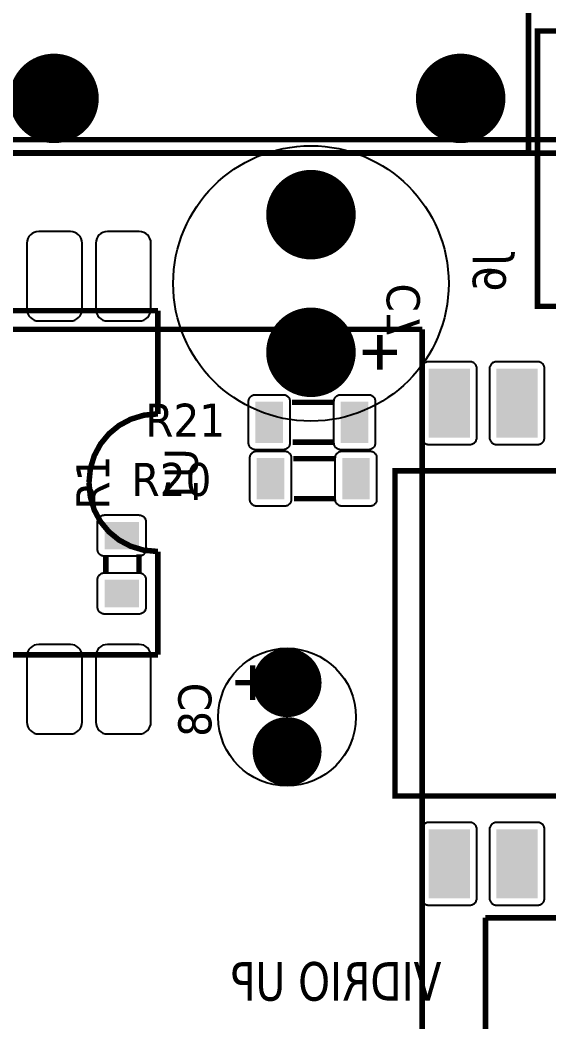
# Model space of a CAD drawing. Header units: millimetres. Extents: x 123.5 to 144.3, y 105.4 to 121.6.
# Drawn here: x 135.261 to 136.644, y 111.005 to 113.625 of the extents above; entities that cross this region are included whole.
import ezdxf

# ---------------------------------------------------------------- set-up
doc = ezdxf.new("R2010")
doc.units = ezdxf.units.MM
doc.layers.add('DESC', color=250, linetype='Continuous')
doc.styles.get("Standard").update_dxf_attribs({"font": 'tahoma.ttf'})

# ---------------------------------------------------------------- blocks, each defined once
blk = doc.blocks.new('RPAD')
blk.add_trace([(-0.5, -0.5), (-0.5, 0.5), (0.5, -0.5), (0.5, 0.5)])
blk = doc.blocks.new('EPAD')
at = {"const_width": 0.5}
blk.add_lwpolyline([(-0.25, 0, 1), (0.25, 0, 1)], format="xyb", close=True, dxfattribs=at)
blk = doc.blocks.new('CFLH-V Card')
at = {"const_width": 0.008}
for points in [[(130.1193, 112.9186), (130.9067, 112.9186), (130.9067, 114.2572), (130.1193, 114.2572), (130.1193, 112.9186)], [(130.1193, 112.9186), (130.9067, 112.9186), (130.9067, 114.2572), (130.1193, 114.2572), (130.1193, 112.9186)], [(130.1193, 112.9186), (130.9067, 112.9186), (130.9067, 114.2572), (130.1193, 114.2572), (130.1193, 112.9186)], [(130.9198, 112.6954), (131.1698, 112.6954), (131.1698, 113.0954), (130.9198, 113.0954), (130.9198, 112.6954)], [(130.9198, 112.6954), (131.1698, 112.6954), (131.1698, 113.0954), (130.9198, 113.0954), (130.9198, 112.6954)], [(130.9198, 112.6954), (131.1698, 112.6954), (131.1698, 113.0954), (130.9198, 113.0954), (130.9198, 112.6954)], [(127.3863, 112.9178), (127.3666, 112.9375), (131.1461, 112.9375)], [(127.3863, 112.9178), (127.3666, 112.9375), (131.1461, 112.9375)], [(127.3863, 112.9178), (127.3666, 112.9375), (131.1461, 112.9375)], [(127.3863, 111.3824), (127.3863, 112.9178), (131.1264, 112.9178)], [(127.3863, 111.3824), (127.3863, 112.9178), (131.1264, 112.9178)], [(127.3863, 111.3824), (127.3863, 112.9178), (131.1264, 112.9178)], [(130.3686, 112.6891), (128.3686, 112.6891)], [(130.3686, 112.6891), (128.3686, 112.6891)], [(130.3686, 112.6891), (128.3686, 112.6891)], [(130.3686, 112.5391), (130.3686, 112.6891)], [(130.3686, 112.5391), (130.3686, 112.6891)], [(130.3686, 112.5391), (130.3686, 112.6891)], [(127.7603, 112.6619), (130.7524, 112.6619)], [(127.7603, 112.6619), (130.7524, 112.6619)], [(127.7603, 112.6619), (130.7524, 112.6619)], [(130.7524, 112.6619), (130.7524, 111.6383)], [(130.7524, 112.6619), (130.7524, 111.6383)], [(130.7524, 112.6619), (130.7524, 111.6383)], [(130.6909, 112.6035), (130.6909, 112.6535)], [(130.6909, 112.6035), (130.6909, 112.6535)], [(130.6909, 112.6035), (130.6909, 112.6535)], [(130.7159, 112.6285), (130.6659, 112.6285)], [(130.7159, 112.6285), (130.6659, 112.6285)], [(130.7159, 112.6285), (130.6659, 112.6285)], [(130.5633, 112.5559), (130.6233, 112.5559)], [(130.5633, 112.5559), (130.6233, 112.5559)], [(130.5633, 112.5559), (130.6233, 112.5559)], [(130.2686, 112.4391), (130.2706, 112.4595), (130.2763, 112.4783), (130.2854, 112.4953), (130.2976, 112.5101), (130.3123, 112.5222), (130.3293, 112.5313), (130.3482, 112.5371), (130.3686, 112.5391)], [(130.2686, 112.4391), (130.2706, 112.4595), (130.2763, 112.4783), (130.2854, 112.4953), (130.2976, 112.5101), (130.3123, 112.5222), (130.3293, 112.5313), (130.3482, 112.5371), (130.3686, 112.5391)], [(130.2686, 112.4391), (130.2706, 112.4595), (130.2763, 112.4783), (130.2854, 112.4953), (130.2976, 112.5101), (130.3123, 112.5222), (130.3293, 112.5313), (130.3482, 112.5371), (130.3686, 112.5391)], [(130.5643, 112.4979), (130.6233, 112.4979)], [(130.5643, 112.4979), (130.6233, 112.4979)], [(130.5643, 112.4979), (130.6233, 112.4979)], [(130.5653, 112.4739), (130.6253, 112.4739)], [(130.5653, 112.4739), (130.6253, 112.4739)], [(130.5653, 112.4739), (130.6253, 112.4739)], [(130.713, 111.9838), (131.1855, 111.9838), (131.1855, 112.4562), (130.713, 112.4562), (130.713, 111.9838)], [(130.713, 111.9838), (131.1855, 111.9838), (131.1855, 112.4562), (130.713, 112.4562), (130.713, 111.9838)], [(130.713, 111.9838), (131.1855, 111.9838), (131.1855, 112.4562), (130.713, 112.4562), (130.713, 111.9838)], [(130.2686, 112.4391), (130.2706, 112.4184), (130.2763, 112.3994), (130.2854, 112.3824), (130.2976, 112.3677), (130.3123, 112.3557), (130.3293, 112.3467), (130.3482, 112.341), (130.3686, 112.3391)], [(130.2686, 112.4391), (130.2706, 112.4184), (130.2763, 112.3994), (130.2854, 112.3824), (130.2976, 112.3677), (130.3123, 112.3557), (130.3293, 112.3467), (130.3482, 112.341), (130.3686, 112.3391)], [(130.2686, 112.4391), (130.2706, 112.4184), (130.2763, 112.3994), (130.2854, 112.3824), (130.2976, 112.3677), (130.3123, 112.3557), (130.3293, 112.3467), (130.3482, 112.341), (130.3686, 112.3391)], [(130.5663, 112.4159), (130.6253, 112.4159)], [(130.5663, 112.4159), (130.6253, 112.4159)], [(130.5663, 112.4159), (130.6253, 112.4159)], [(130.2932, 112.3072), (130.2932, 112.3342)], [(130.2932, 112.3072), (130.2932, 112.3342)], [(130.2932, 112.3072), (130.2932, 112.3342)], [(130.3412, 112.3072), (130.3412, 112.3352)], [(130.3412, 112.3072), (130.3412, 112.3352)], [(130.3412, 112.3072), (130.3412, 112.3352)], [(130.3686, 112.1891), (130.3686, 112.3391)], [(130.3686, 112.1891), (130.3686, 112.3391)], [(130.3686, 112.1891), (130.3686, 112.3391)], [(130.3686, 112.1891), (128.3686, 112.1891)], [(130.3686, 112.1891), (128.3686, 112.1891)], [(130.3686, 112.1891), (128.3686, 112.1891)], [(130.5063, 112.1735), (130.5063, 112.1235)], [(130.5063, 112.1735), (130.5063, 112.1235)], [(130.5063, 112.1735), (130.5063, 112.1235)], [(130.4813, 112.1485), (130.5313, 112.1485)], [(130.4813, 112.1485), (130.5313, 112.1485)], [(130.4813, 112.1485), (130.5313, 112.1485)], [(130.8443, 111.8069), (131.2443, 111.8069)], [(130.8443, 111.2069), (130.8443, 111.8069)], [(130.8443, 111.8069), (131.2443, 111.8069)], [(130.8443, 111.2069), (130.8443, 111.8069)], [(130.8443, 111.8069), (131.2443, 111.8069)], [(130.8443, 111.2069), (130.8443, 111.8069)]]:
    blk.add_lwpolyline(points, dxfattribs=at)
for points in [[(130.1956, 112.6741), (130.2416, 112.6741), (130.245, 112.6744), (130.2482, 112.6754), (130.2511, 112.6769), (130.2536, 112.679), (130.2557, 112.6815), (130.2572, 112.6844), (130.2582, 112.6876), (130.2586, 112.6911), (130.2586, 112.7871), (130.2582, 112.7906), (130.2572, 112.7938), (130.2557, 112.7967), (130.2536, 112.7992), (130.2511, 112.8012), (130.2482, 112.8028), (130.245, 112.8037), (130.2416, 112.8041), (130.1956, 112.8041), (130.1921, 112.8037), (130.1889, 112.8028), (130.186, 112.8012), (130.1835, 112.7992), (130.1814, 112.7967), (130.1799, 112.7938), (130.1789, 112.7906), (130.1786, 112.7871), (130.1786, 112.6911), (130.1789, 112.6876), (130.1799, 112.6844), (130.1814, 112.6815), (130.1835, 112.679), (130.186, 112.6769), (130.1889, 112.6754), (130.1921, 112.6744), (130.1956, 112.6741)], [(130.2956, 112.6741), (130.3416, 112.6741), (130.345, 112.6744), (130.3482, 112.6754), (130.3511, 112.6769), (130.3536, 112.679), (130.3557, 112.6815), (130.3572, 112.6844), (130.3582, 112.6876), (130.3586, 112.6911), (130.3586, 112.7871), (130.3582, 112.7906), (130.3572, 112.7938), (130.3557, 112.7967), (130.3536, 112.7992), (130.3511, 112.8012), (130.3482, 112.8028), (130.345, 112.8037), (130.3416, 112.8041), (130.2956, 112.8041), (130.2921, 112.8037), (130.2889, 112.8028), (130.286, 112.8012), (130.2835, 112.7992), (130.2814, 112.7967), (130.2799, 112.7938), (130.2789, 112.7906), (130.2786, 112.7871), (130.2786, 112.6911), (130.2789, 112.6876), (130.2799, 112.6844), (130.2814, 112.6815), (130.2835, 112.679), (130.286, 112.6769), (130.2889, 112.6754), (130.2921, 112.6744), (130.2956, 112.6741)], [(130.8218, 112.6147), (130.7618, 112.6147), (130.7607, 112.6146), (130.7597, 112.6145), (130.7587, 112.6142), (130.7578, 112.6139), (130.7569, 112.6135), (130.7561, 112.613), (130.7554, 112.6124), (130.7546, 112.6118), (130.754, 112.6111), (130.7534, 112.6103), (130.7529, 112.6095), (130.7525, 112.6086), (130.7522, 112.6077), (130.752, 112.6067), (130.7518, 112.6057), (130.7518, 112.6047), (130.7518, 112.5047), (130.7518, 112.5036), (130.752, 112.5026), (130.7522, 112.5017), (130.7525, 112.5007), (130.7529, 112.4999), (130.7534, 112.499), (130.754, 112.4983), (130.7546, 112.4976), (130.7554, 112.4969), (130.7561, 112.4963), (130.7569, 112.4959), (130.7578, 112.4954), (130.7587, 112.4951), (130.7597, 112.4949), (130.7607, 112.4947), (130.7618, 112.4947), (130.8218, 112.4947), (130.8228, 112.4947), (130.8238, 112.4949), (130.8248, 112.4951), (130.8257, 112.4954), (130.8266, 112.4959), (130.8274, 112.4963), (130.8282, 112.4969), (130.8289, 112.4976), (130.8295, 112.4983), (130.8301, 112.499), (130.8306, 112.4999), (130.831, 112.5007), (130.8313, 112.5017), (130.8316, 112.5026), (130.8317, 112.5036), (130.8318, 112.5047), (130.8318, 112.6047), (130.8317, 112.6057), (130.8316, 112.6067), (130.8313, 112.6077), (130.831, 112.6086), (130.8306, 112.6095), (130.8301, 112.6103), (130.8295, 112.6111), (130.8289, 112.6118), (130.8282, 112.6124), (130.8274, 112.613), (130.8266, 112.6135), (130.8257, 112.6139), (130.8248, 112.6142), (130.8238, 112.6145), (130.8228, 112.6146), (130.8218, 112.6147)], [(130.9202, 112.6147), (130.8602, 112.6147), (130.8591, 112.6146), (130.8581, 112.6145), (130.8572, 112.6142), (130.8562, 112.6139), (130.8554, 112.6135), (130.8545, 112.613), (130.8538, 112.6124), (130.8531, 112.6118), (130.8524, 112.6111), (130.8519, 112.6103), (130.8514, 112.6095), (130.851, 112.6086), (130.8506, 112.6077), (130.8504, 112.6067), (130.8502, 112.6057), (130.8502, 112.6047), (130.8502, 112.5047), (130.8502, 112.5036), (130.8504, 112.5026), (130.8506, 112.5017), (130.851, 112.5007), (130.8514, 112.4999), (130.8519, 112.499), (130.8524, 112.4983), (130.8531, 112.4976), (130.8538, 112.4969), (130.8545, 112.4963), (130.8554, 112.4959), (130.8562, 112.4954), (130.8572, 112.4951), (130.8581, 112.4949), (130.8591, 112.4947), (130.8602, 112.4947), (130.9202, 112.4947), (130.9212, 112.4947), (130.9222, 112.4949), (130.9232, 112.4951), (130.9241, 112.4954), (130.925, 112.4959), (130.9258, 112.4963), (130.9266, 112.4969), (130.9273, 112.4976), (130.9279, 112.4983), (130.9285, 112.499), (130.929, 112.4999), (130.9294, 112.5007), (130.9297, 112.5017), (130.93, 112.5026), (130.9301, 112.5036), (130.9302, 112.5047), (130.9302, 112.6047), (130.9301, 112.6057), (130.93, 112.6067), (130.9297, 112.6077), (130.9294, 112.6086), (130.929, 112.6095), (130.9285, 112.6103), (130.9279, 112.6111), (130.9273, 112.6118), (130.9266, 112.6124), (130.9258, 112.613), (130.925, 112.6135), (130.9241, 112.6139), (130.9232, 112.6142), (130.9222, 112.6145), (130.9212, 112.6146), (130.9202, 112.6147)], [(130.5103, 112.5669), (130.5503, 112.5669), (130.5514, 112.5669), (130.5524, 112.5667), (130.5533, 112.5665), (130.5543, 112.5662), (130.5552, 112.5657), (130.556, 112.5652), (130.5567, 112.5647), (130.5574, 112.564), (130.5581, 112.5633), (130.5587, 112.5626), (130.5592, 112.5617), (130.5596, 112.5609), (130.5599, 112.5599), (130.5601, 112.559), (130.5603, 112.558), (130.5603, 112.5569), (130.5603, 112.4969), (130.5603, 112.4959), (130.5601, 112.4949), (130.5599, 112.4939), (130.5596, 112.493), (130.5592, 112.4921), (130.5587, 112.4913), (130.5581, 112.4905), (130.5574, 112.4898), (130.5567, 112.4892), (130.556, 112.4886), (130.5552, 112.4881), (130.5543, 112.4877), (130.5533, 112.4874), (130.5524, 112.4871), (130.5514, 112.487), (130.5503, 112.4869), (130.5103, 112.4869), (130.5093, 112.487), (130.5083, 112.4871), (130.5073, 112.4874), (130.5064, 112.4877), (130.5055, 112.4881), (130.5047, 112.4886), (130.5039, 112.4892), (130.5032, 112.4898), (130.5026, 112.4905), (130.502, 112.4913), (130.5015, 112.4921), (130.5011, 112.493), (130.5008, 112.4939), (130.5005, 112.4949), (130.5004, 112.4959), (130.5003, 112.4969), (130.5003, 112.5569), (130.5004, 112.558), (130.5005, 112.559), (130.5008, 112.5599), (130.5011, 112.5609), (130.5015, 112.5617), (130.502, 112.5626), (130.5026, 112.5633), (130.5032, 112.564), (130.5039, 112.5647), (130.5047, 112.5652), (130.5055, 112.5657), (130.5064, 112.5662), (130.5073, 112.5665), (130.5083, 112.5667), (130.5093, 112.5669), (130.5103, 112.5669)], [(130.6343, 112.5669), (130.6743, 112.5669), (130.6754, 112.5669), (130.6764, 112.5667), (130.6773, 112.5665), (130.6783, 112.5662), (130.6792, 112.5657), (130.68, 112.5652), (130.6807, 112.5647), (130.6814, 112.564), (130.6821, 112.5633), (130.6827, 112.5626), (130.6832, 112.5617), (130.6836, 112.5609), (130.6839, 112.5599), (130.6841, 112.559), (130.6843, 112.558), (130.6843, 112.5569), (130.6843, 112.4969), (130.6843, 112.4959), (130.6841, 112.4949), (130.6839, 112.4939), (130.6836, 112.493), (130.6832, 112.4921), (130.6827, 112.4913), (130.6821, 112.4905), (130.6814, 112.4898), (130.6807, 112.4892), (130.68, 112.4886), (130.6792, 112.4881), (130.6783, 112.4877), (130.6773, 112.4874), (130.6764, 112.4871), (130.6754, 112.487), (130.6743, 112.4869), (130.6343, 112.4869), (130.6333, 112.487), (130.6323, 112.4871), (130.6313, 112.4874), (130.6304, 112.4877), (130.6295, 112.4881), (130.6287, 112.4886), (130.6279, 112.4892), (130.6272, 112.4898), (130.6266, 112.4905), (130.626, 112.4913), (130.6255, 112.4921), (130.6251, 112.493), (130.6248, 112.4939), (130.6245, 112.4949), (130.6244, 112.4959), (130.6243, 112.4969), (130.6243, 112.5569), (130.6244, 112.558), (130.6245, 112.559), (130.6248, 112.5599), (130.6251, 112.5609), (130.6255, 112.5617), (130.626, 112.5626), (130.6266, 112.5633), (130.6272, 112.564), (130.6279, 112.5647), (130.6287, 112.5652), (130.6295, 112.5657), (130.6304, 112.5662), (130.6313, 112.5665), (130.6323, 112.5667), (130.6333, 112.5669), (130.6343, 112.5669)], [(130.5123, 112.4849), (130.5523, 112.4849), (130.5534, 112.4849), (130.5544, 112.4847), (130.5553, 112.4845), (130.5563, 112.4842), (130.5572, 112.4837), (130.558, 112.4832), (130.5587, 112.4827), (130.5594, 112.482), (130.5601, 112.4813), (130.5607, 112.4806), (130.5612, 112.4797), (130.5616, 112.4789), (130.5619, 112.4779), (130.5621, 112.477), (130.5623, 112.476), (130.5623, 112.4749), (130.5623, 112.4149), (130.5623, 112.4139), (130.5621, 112.4129), (130.5619, 112.4119), (130.5616, 112.411), (130.5612, 112.4101), (130.5607, 112.4093), (130.5601, 112.4085), (130.5594, 112.4078), (130.5587, 112.4072), (130.558, 112.4066), (130.5572, 112.4061), (130.5563, 112.4057), (130.5553, 112.4054), (130.5544, 112.4051), (130.5534, 112.405), (130.5523, 112.4049), (130.5123, 112.4049), (130.5113, 112.405), (130.5103, 112.4051), (130.5093, 112.4054), (130.5084, 112.4057), (130.5075, 112.4061), (130.5067, 112.4066), (130.5059, 112.4072), (130.5052, 112.4078), (130.5046, 112.4085), (130.504, 112.4093), (130.5035, 112.4101), (130.5031, 112.411), (130.5028, 112.4119), (130.5025, 112.4129), (130.5024, 112.4139), (130.5023, 112.4149), (130.5023, 112.4749), (130.5024, 112.476), (130.5025, 112.477), (130.5028, 112.4779), (130.5031, 112.4789), (130.5035, 112.4797), (130.504, 112.4806), (130.5046, 112.4813), (130.5052, 112.482), (130.5059, 112.4827), (130.5067, 112.4832), (130.5075, 112.4837), (130.5084, 112.4842), (130.5093, 112.4845), (130.5103, 112.4847), (130.5113, 112.4849), (130.5123, 112.4849)], [(130.6363, 112.4849), (130.6763, 112.4849), (130.6774, 112.4849), (130.6784, 112.4847), (130.6793, 112.4845), (130.6803, 112.4842), (130.6812, 112.4837), (130.682, 112.4832), (130.6827, 112.4827), (130.6834, 112.482), (130.6841, 112.4813), (130.6847, 112.4806), (130.6852, 112.4797), (130.6856, 112.4789), (130.6859, 112.4779), (130.6861, 112.477), (130.6863, 112.476), (130.6863, 112.4749), (130.6863, 112.4149), (130.6863, 112.4139), (130.6861, 112.4129), (130.6859, 112.4119), (130.6856, 112.411), (130.6852, 112.4101), (130.6847, 112.4093), (130.6841, 112.4085), (130.6834, 112.4078), (130.6827, 112.4072), (130.682, 112.4066), (130.6812, 112.4061), (130.6803, 112.4057), (130.6793, 112.4054), (130.6784, 112.4051), (130.6774, 112.405), (130.6763, 112.4049), (130.6363, 112.4049), (130.6353, 112.405), (130.6343, 112.4051), (130.6333, 112.4054), (130.6324, 112.4057), (130.6315, 112.4061), (130.6307, 112.4066), (130.6299, 112.4072), (130.6292, 112.4078), (130.6286, 112.4085), (130.628, 112.4093), (130.6275, 112.4101), (130.6271, 112.411), (130.6268, 112.4119), (130.6265, 112.4129), (130.6264, 112.4139), (130.6263, 112.4149), (130.6263, 112.4749), (130.6264, 112.476), (130.6265, 112.477), (130.6268, 112.4779), (130.6271, 112.4789), (130.6275, 112.4797), (130.628, 112.4806), (130.6286, 112.4813), (130.6292, 112.482), (130.6299, 112.4827), (130.6307, 112.4832), (130.6315, 112.4837), (130.6324, 112.4842), (130.6333, 112.4845), (130.6343, 112.4847), (130.6353, 112.4849), (130.6363, 112.4849)], [(130.2812, 112.3422), (130.2812, 112.3822), (130.2812, 112.3832), (130.2814, 112.3842), (130.2816, 112.3852), (130.282, 112.3861), (130.2824, 112.387), (130.2829, 112.3878), (130.2834, 112.3886), (130.2841, 112.3893), (130.2848, 112.3899), (130.2856, 112.3905), (130.2864, 112.391), (130.2873, 112.3914), (130.2882, 112.3917), (130.2891, 112.392), (130.2901, 112.3921), (130.2912, 112.3922), (130.3412, 112.3922), (130.3422, 112.3921), (130.3432, 112.392), (130.3442, 112.3917), (130.3451, 112.3914), (130.346, 112.391), (130.3468, 112.3905), (130.3476, 112.3899), (130.3483, 112.3893), (130.3489, 112.3886), (130.3495, 112.3878), (130.35, 112.387), (130.3504, 112.3861), (130.3507, 112.3852), (130.351, 112.3842), (130.3511, 112.3832), (130.3512, 112.3822), (130.3512, 112.3422), (130.3511, 112.3411), (130.351, 112.3401), (130.3507, 112.3392), (130.3504, 112.3382), (130.35, 112.3374), (130.3495, 112.3365), (130.3489, 112.3358), (130.3483, 112.3351), (130.3476, 112.3344), (130.3468, 112.3339), (130.346, 112.3334), (130.3451, 112.333), (130.3442, 112.3326), (130.3432, 112.3324), (130.3422, 112.3322), (130.3412, 112.3322), (130.2912, 112.3322), (130.2901, 112.3322), (130.2891, 112.3324), (130.2882, 112.3326), (130.2873, 112.333), (130.2864, 112.3334), (130.2856, 112.3339), (130.2848, 112.3344), (130.2841, 112.3351), (130.2834, 112.3358), (130.2829, 112.3365), (130.2824, 112.3374), (130.282, 112.3382), (130.2816, 112.3392), (130.2814, 112.3401), (130.2812, 112.3411), (130.2812, 112.3422)], [(130.2812, 112.2582), (130.2812, 112.2982), (130.2812, 112.2992), (130.2814, 112.3002), (130.2816, 112.3012), (130.282, 112.3021), (130.2824, 112.303), (130.2829, 112.3038), (130.2834, 112.3046), (130.2841, 112.3053), (130.2848, 112.3059), (130.2856, 112.3065), (130.2864, 112.307), (130.2873, 112.3074), (130.2882, 112.3077), (130.2891, 112.308), (130.2901, 112.3081), (130.2912, 112.3082), (130.3412, 112.3082), (130.3422, 112.3081), (130.3432, 112.308), (130.3442, 112.3077), (130.3451, 112.3074), (130.346, 112.307), (130.3468, 112.3065), (130.3476, 112.3059), (130.3483, 112.3053), (130.3489, 112.3046), (130.3495, 112.3038), (130.35, 112.303), (130.3504, 112.3021), (130.3507, 112.3012), (130.351, 112.3002), (130.3511, 112.2992), (130.3512, 112.2982), (130.3512, 112.2582), (130.3511, 112.2571), (130.351, 112.2561), (130.3507, 112.2552), (130.3504, 112.2542), (130.35, 112.2534), (130.3495, 112.2525), (130.3489, 112.2518), (130.3483, 112.2511), (130.3476, 112.2504), (130.3468, 112.2499), (130.346, 112.2494), (130.3451, 112.249), (130.3442, 112.2486), (130.3432, 112.2484), (130.3422, 112.2482), (130.3412, 112.2482), (130.2912, 112.2482), (130.2901, 112.2482), (130.2891, 112.2484), (130.2882, 112.2486), (130.2873, 112.249), (130.2864, 112.2494), (130.2856, 112.2499), (130.2848, 112.2504), (130.2841, 112.2511), (130.2834, 112.2518), (130.2829, 112.2525), (130.2824, 112.2534), (130.282, 112.2542), (130.2816, 112.2552), (130.2814, 112.2561), (130.2812, 112.2571), (130.2812, 112.2582)], [(130.2416, 112.2041), (130.1956, 112.2041), (130.1921, 112.2037), (130.1889, 112.2028), (130.186, 112.2012), (130.1835, 112.1992), (130.1814, 112.1967), (130.1799, 112.1938), (130.1789, 112.1906), (130.1786, 112.1871), (130.1786, 112.0911), (130.1789, 112.0876), (130.1799, 112.0844), (130.1814, 112.0815), (130.1835, 112.079), (130.186, 112.0769), (130.1889, 112.0754), (130.1921, 112.0744), (130.1956, 112.0741), (130.2416, 112.0741), (130.245, 112.0744), (130.2482, 112.0754), (130.2511, 112.0769), (130.2536, 112.079), (130.2557, 112.0815), (130.2572, 112.0844), (130.2582, 112.0876), (130.2586, 112.0911), (130.2586, 112.1871), (130.2582, 112.1906), (130.2572, 112.1938), (130.2557, 112.1967), (130.2536, 112.1992), (130.2511, 112.2012), (130.2482, 112.2028), (130.245, 112.2037), (130.2416, 112.2041)], [(130.3416, 112.2041), (130.2956, 112.2041), (130.2921, 112.2037), (130.2889, 112.2028), (130.286, 112.2012), (130.2835, 112.1992), (130.2814, 112.1967), (130.2799, 112.1938), (130.2789, 112.1906), (130.2786, 112.1871), (130.2786, 112.0911), (130.2789, 112.0876), (130.2799, 112.0844), (130.2814, 112.0815), (130.2835, 112.079), (130.286, 112.0769), (130.2889, 112.0754), (130.2921, 112.0744), (130.2956, 112.0741), (130.3416, 112.0741), (130.345, 112.0744), (130.3482, 112.0754), (130.3511, 112.0769), (130.3536, 112.079), (130.3557, 112.0815), (130.3572, 112.0844), (130.3582, 112.0876), (130.3586, 112.0911), (130.3586, 112.1871), (130.3582, 112.1906), (130.3572, 112.1938), (130.3557, 112.1967), (130.3536, 112.1992), (130.3511, 112.2012), (130.3482, 112.2028), (130.345, 112.2037), (130.3416, 112.2041)], [(130.8218, 111.9454), (130.7618, 111.9454), (130.7607, 111.9453), (130.7597, 111.9452), (130.7587, 111.9449), (130.7578, 111.9446), (130.7569, 111.9442), (130.7561, 111.9437), (130.7554, 111.9431), (130.7546, 111.9425), (130.754, 111.9418), (130.7534, 111.941), (130.7529, 111.9402), (130.7525, 111.9393), (130.7522, 111.9384), (130.752, 111.9374), (130.7518, 111.9364), (130.7518, 111.9354), (130.7518, 111.8354), (130.7518, 111.8343), (130.752, 111.8333), (130.7522, 111.8324), (130.7525, 111.8314), (130.7529, 111.8306), (130.7534, 111.8297), (130.754, 111.829), (130.7546, 111.8283), (130.7554, 111.8276), (130.7561, 111.8271), (130.7569, 111.8266), (130.7578, 111.8261), (130.7587, 111.8258), (130.7597, 111.8256), (130.7607, 111.8254), (130.7618, 111.8254), (130.8218, 111.8254), (130.8228, 111.8254), (130.8238, 111.8256), (130.8248, 111.8258), (130.8257, 111.8261), (130.8266, 111.8266), (130.8274, 111.8271), (130.8282, 111.8276), (130.8289, 111.8283), (130.8295, 111.829), (130.8301, 111.8297), (130.8306, 111.8306), (130.831, 111.8314), (130.8313, 111.8324), (130.8316, 111.8333), (130.8317, 111.8343), (130.8318, 111.8354), (130.8318, 111.9354), (130.8317, 111.9364), (130.8316, 111.9374), (130.8313, 111.9384), (130.831, 111.9393), (130.8306, 111.9402), (130.8301, 111.941), (130.8295, 111.9418), (130.8289, 111.9425), (130.8282, 111.9431), (130.8274, 111.9437), (130.8266, 111.9442), (130.8257, 111.9446), (130.8248, 111.9449), (130.8238, 111.9452), (130.8228, 111.9453), (130.8218, 111.9454)], [(130.9202, 111.9454), (130.8602, 111.9454), (130.8591, 111.9453), (130.8581, 111.9452), (130.8572, 111.9449), (130.8562, 111.9446), (130.8554, 111.9442), (130.8545, 111.9437), (130.8538, 111.9431), (130.8531, 111.9425), (130.8524, 111.9418), (130.8519, 111.941), (130.8514, 111.9402), (130.851, 111.9393), (130.8506, 111.9384), (130.8504, 111.9374), (130.8502, 111.9364), (130.8502, 111.9354), (130.8502, 111.8354), (130.8502, 111.8343), (130.8504, 111.8333), (130.8506, 111.8324), (130.851, 111.8314), (130.8514, 111.8306), (130.8519, 111.8297), (130.8524, 111.829), (130.8531, 111.8283), (130.8538, 111.8276), (130.8545, 111.8271), (130.8554, 111.8266), (130.8562, 111.8261), (130.8572, 111.8258), (130.8581, 111.8256), (130.8591, 111.8254), (130.8602, 111.8254), (130.9202, 111.8254), (130.9212, 111.8254), (130.9222, 111.8256), (130.9232, 111.8258), (130.9241, 111.8261), (130.925, 111.8266), (130.9258, 111.8271), (130.9266, 111.8276), (130.9273, 111.8283), (130.9279, 111.829), (130.9285, 111.8297), (130.929, 111.8306), (130.9294, 111.8314), (130.9297, 111.8324), (130.93, 111.8333), (130.9301, 111.8343), (130.9302, 111.8354), (130.9302, 111.9354), (130.9301, 111.9364), (130.93, 111.9374), (130.9297, 111.9384), (130.9294, 111.9393), (130.929, 111.9402), (130.9285, 111.941), (130.9279, 111.9418), (130.9273, 111.9425), (130.9266, 111.9431), (130.9258, 111.9437), (130.925, 111.9442), (130.9241, 111.9446), (130.9232, 111.9449), (130.9222, 111.9452), (130.9212, 111.9453), (130.9202, 111.9454)]]:
    blk.add_lwpolyline(points, close=True)
for centre, radius in [((130.5909, 112.7285), 0.2), ((130.5909, 112.7285), 0.2), ((130.5909, 112.7285), 0.2), ((130.5563, 112.0985), 0.1), ((130.5563, 112.0985), 0.1), ((130.5563, 112.0985), 0.1)]:
    blk.add_circle(centre, radius)
for name, p, xscale, yscale in [('EPAD', (130.2178, 112.9974), 0.13, 0.13), ('EPAD', (130.8083, 112.9974), 0.13, 0.13), ('EPAD', (130.5909, 112.8285), 0.13, 0.13), ('EPAD', (130.5909, 112.6285), 0.13, 0.13), ('RPAD', (130.7918, 112.5547), 0.06, 0.1), ('RPAD', (130.8902, 112.5547), 0.06, 0.1), ('RPAD', (130.5303, 112.5269), 0.04, 0.06), ('RPAD', (130.6543, 112.5269), 0.04, 0.06), ('RPAD', (130.5323, 112.4449), 0.04, 0.06), ('RPAD', (130.6563, 112.4449), 0.04, 0.06), ('EPAD', (130.5563, 112.1485), 0.1, 0.1), ('EPAD', (130.5563, 112.0485), 0.1, 0.1), ('RPAD', (130.7918, 111.8854), 0.06, 0.1), ('RPAD', (130.8902, 111.8854), 0.06, 0.1)]:
    blk.add_blockref(name, p, dxfattribs=dict(xscale=xscale, yscale=yscale))
at = {"xscale": 0.04, "yscale": 0.05, "rotation": 90}
for p in [(130.3162, 112.3622), (130.3162, 112.2782)]:
    blk.add_blockref('RPAD', p, dxfattribs=at)
at = {"text_generation_flag": 2, "width": 1.041667}
for s, p in [('J6', (130.8738, 112.7714)), ('J6', (130.8738, 112.7714)), ('J6', (130.8738, 112.7714)), ('C7', (130.7489, 112.7285)), ('C7', (130.7489, 112.7285)), ('C7', (130.7489, 112.7285)), ('U1', (130.4266, 112.4891)), ('U1', (130.4266, 112.4891)), ('U1', (130.4266, 112.4891)), ('C8', (130.4463, 112.1485)), ('C8', (130.4463, 112.1485)), ('C8', (130.4463, 112.1485))]:
    blk.add_text(s, height=0.048, rotation=90, dxfattribs=at).set_placement(p)
at = {"width": 1.041667}
for s, p in [('R21', (130.3503, 112.5059)), ('R21', (130.3503, 112.5059)), ('R21', (130.3503, 112.5059)), ('R20', (130.3303, 112.4199)), ('R20', (130.3303, 112.4199)), ('R20', (130.3303, 112.4199))]:
    blk.add_text(s, height=0.048, dxfattribs=at).set_placement(p)
blk.add_text('R1', height=0.048, rotation=90, dxfattribs=at).set_placement((130.2982, 112.4001))
blk.add_text('R1', height=0.048, rotation=90, dxfattribs=at).set_placement((130.2982, 112.4001))
blk.add_text('R1', height=0.048, rotation=90, dxfattribs=at).set_placement((130.2982, 112.4001))
at = {"text_generation_flag": 2, "width": 0.892857}
blk.add_text('VIDRIO UP', height=0.056, dxfattribs=at).set_placement((130.7803, 111.6866))
blk.add_text('VIDRIO UP', height=0.056, dxfattribs=at).set_placement((130.7803, 111.6866))
blk.add_text('VIDRIO UP', height=0.056, dxfattribs=at).set_placement((130.7803, 111.6866))

msp = doc.modelspace()

# ---------------------------------------------------------------- block references
at = {"layer": 'DESC', "xscale": 1.8, "yscale": 1.8, "zscale": 1.8}
msp.add_blockref('CFLH-V Card', (-99.0421, -89.9748), dxfattribs=at)

doc.saveas('drawing.dxf')
